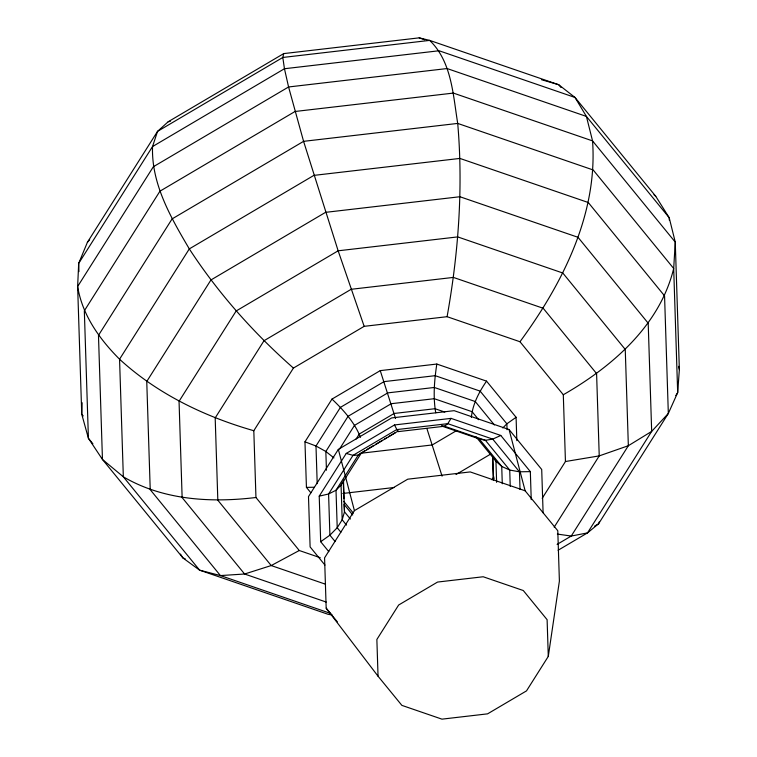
<?xml version="1.0" encoding="UTF-8"?>
<svg xmlns="http://www.w3.org/2000/svg" width="757" height="757" viewBox="0 0 757 757"><rect width="100%" height="100%" fill="white"/><g stroke="black" fill="none" stroke-linecap="round" stroke-linejoin="round"><path stroke-width="1.14" d="M82.144 402.733L81.737 414.145L88.418 438.312L102.46 459.461L182.976 557.994L199.611 570.163L327.97 614.258L332.191 615.015M83.232 415.972L81.737 414.145L77.64 286.506L78.681 263.379L87.396 242.316L157.532 131.377L168.158 121.773L283.724 53.596L419.189 37.85L429.664 40.395L558.732 84.737L574.998 97.454L655.77 196.309L669.216 217.742L675.263 242.117L679.36 369.624L677.676 392.609L668.327 413.464L598.579 523.787L587.498 532.9L558.089 550.254M471.365 417.542C472.576 404.21 479.096 392.022 486.533 381.131L436.817 364.051L380.251 370.627L331.992 399.09L304.967 441.833L306.434 487.385L310.862 492.807M436.817 364.051C434.386 380.128 432.919 396.687 435.758 412.802M525.14 490.791L470.211 471.923L407.73 479.19L354.418 510.644L324.573 557.852L326.182 608.174L378.046 676.209L401.872 705.373L441.965 719.15L487.584 713.851L526.503 690.886L548.286 656.423L559.395 581.064L557.786 530.742L525.14 490.791L509.073 429.541L454.143 410.673L391.653 417.93L338.341 449.384L308.496 496.592L310.115 546.914L324.952 565.072M320.258 557.72L299.27 550.509L255.951 497.5L253.813 430.724L293.423 368.072L364.164 326.333L447.094 316.691C458.449 253.037 463.303 187.954 457.711 123.419C453.055 94.975 451.778 61.601 429.664 40.395L282.806 57.466L157.532 131.377L152.535 146.565L78.681 263.379L78.936 271.602M283.724 53.596L282.806 57.466L284.452 68.736L288.578 86.97L303.585 141.341L338.152 250.804L364.164 326.333M599.364 521.677L598.579 523.787L594.529 526.181M341.861 483.051L341.066 485.114L342.183 519.775L337.215 527.724L329.901 535.18L320.684 541.709L328.812 551.654M494.113 478.008L493.318 480.07L492.57 456.575M398.352 430.922L358.241 455.08L336.013 490.243L328.585 493.999L319.227 496.157L320.684 541.709M531.234 499.648L530.335 471.62L500.784 435.455L451.068 418.375L447.784 423.674L444.501 426.238L397.955 431.651L394.501 424.951L346.242 453.424L319.227 496.157M339.533 449.024L354.494 425.377L391.218 403.708L434.263 398.702L472.103 411.704L478.623 419.69M356.14 439.003L359.282 434.026L394.142 413.464L435.001 408.714L444.804 412.073M361.628 452.591L341.066 485.114L336.013 490.243L337.215 527.724L340.896 532.228M491.955 479.796L493.829 476.844M542.182 498.324L565.441 461.524L563.303 394.747L519.983 341.738L447.094 316.691M554.181 527.165L599.232 455.894L596.592 373.598L543.204 308.269L453.386 277.412L351.182 289.288L264.004 340.726L215.187 417.93L217.827 500.226L271.214 565.555L325.557 584.224M675.793 395.589L677.676 392.609L673.692 268.489L675.263 242.117L592.551 140.897L586.41 116.417L574.998 97.454L439.079 50.757L284.452 68.736L152.535 146.565C151.268 183.97 170.94 217.713 189.307 248.892C218.224 293.271 253.718 333.08 293.423 368.072M519.983 341.738C562.319 283.998 597.85 214.43 592.551 140.897L453.377 93.083L295.041 111.487L159.954 191.18L84.33 310.805L88.418 438.312L92.893 443.782M87.396 242.316L89.686 239.723M502.799 427.96L506.868 423.816L516.085 417.287L486.533 381.131M360.786 453.216L358.241 455.08L353.008 455.354L346.242 453.424M563.303 394.747C612.328 366.596 659.754 325.557 673.692 268.489L593.176 169.965L457.711 123.419L303.585 141.341L172.094 218.905L98.476 335.351L102.46 459.461L123.334 476.806L199.611 570.163L220.419 575.575L330.714 613.463M362.622 452.005L364.609 450.831M366.596 449.667L373.542 445.57M375.529 444.397L382.474 440.3M384.461 439.126L386.448 437.953M388.426 436.78L395.381 432.682M456.575 430.601L432.247 444.955L361.013 453.235M456.045 474.507L490.678 454.077M557.105 544.387L571.242 536.051L587.498 532.9L651.673 431.395L668.327 413.464L664.561 295.864L588.274 202.516L459.915 158.421L313.89 175.387L189.307 248.892L119.559 359.215L123.334 476.806C163.181 500.216 211.042 502.932 255.951 497.5M299.27 550.509L271.214 565.555L244.596 574.014L220.419 575.575L150.227 489.675L146.754 381.481L210.929 279.976L325.557 212.348L459.915 196.735L578.017 237.301L648.2 323.201L651.673 431.395L628.348 445.722L599.232 455.894L565.441 461.524M500.784 435.455L492.741 439.117L485.407 440.3L479.238 438.918L441.407 425.926L444.501 426.238L485.407 440.3L509.726 470.05L510.246 486.448M168.158 121.773L170.42 121.252M394.501 424.951L451.068 418.375M342.789 493.469L394.482 487.461M530.335 471.62L519.453 471.81L509.726 470.05L501.73 466.444L495.949 461.202L476.068 436.884M306.434 487.385L314.051 487.243M557.36 534.082L571.242 536.051L628.348 445.722L625.254 349.441L562.801 273.012L457.711 236.903L338.152 250.804L236.156 310.976L179.049 401.305L182.134 497.586L244.596 574.014L326.201 602.052M541.482 79.703L558.732 84.737L560.965 87.471M253.813 430.724C204.693 416.643 157.447 393.981 119.559 359.215C99.527 339.108 82.276 315.111 77.64 286.506L153.349 166.748L288.578 86.97L447.094 68.546L586.41 116.417L669.216 217.742L669.292 220.107M419.189 37.85L424.753 39.761M185.2 558.761L182.976 557.994L180.478 554.105M304.967 441.833L315.991 446.005L325.841 451.475L333.932 457.9M654.001 194.767L655.77 196.309M331.992 399.09C343.527 410.048 354.569 422.378 360.521 437.328M509.073 429.541L541.709 469.482L543.1 512.782M494.397 424.97L475.235 401.522L434.329 387.47L387.783 392.883L348.078 416.303L325.841 451.475L326.447 470.211M479.238 438.918L501.73 466.444L502.279 483.77M343.763 501.399L353.339 513.114M352.715 514.968L344.038 504.351L344.501 511.827L342.183 519.775L346.536 525.103M350.396 519.037L344.501 511.827L343.489 480.099M335.096 541.539L329.901 535.18L328.585 493.999L353.008 455.354L396.64 429.616L447.784 423.674L492.741 439.117L519.453 471.81L520.021 489.457M326.182 608.174L337.31 621.79M495.021 459.329L495.949 461.202L496.62 482.351M380.251 370.627L395.551 418.517M426.882 428.5L442.069 476.153M338.341 449.384L354.418 510.644M678.537 366.322L679.36 369.624M548.286 656.423L547.112 619.69L523.286 590.526L483.184 576.758L437.565 582.057L398.655 605.013L376.863 639.476L378.046 676.209M516.085 417.287L516.832 440.65M507.058 429.702L506.868 423.816L480.146 391.123L435.199 375.68L384.054 381.623L340.423 407.37L315.991 446.005L317.202 483.657M492.798 456.954L493.545 480.033M343.3 481.282L343.858 498.589"/></g></svg>
